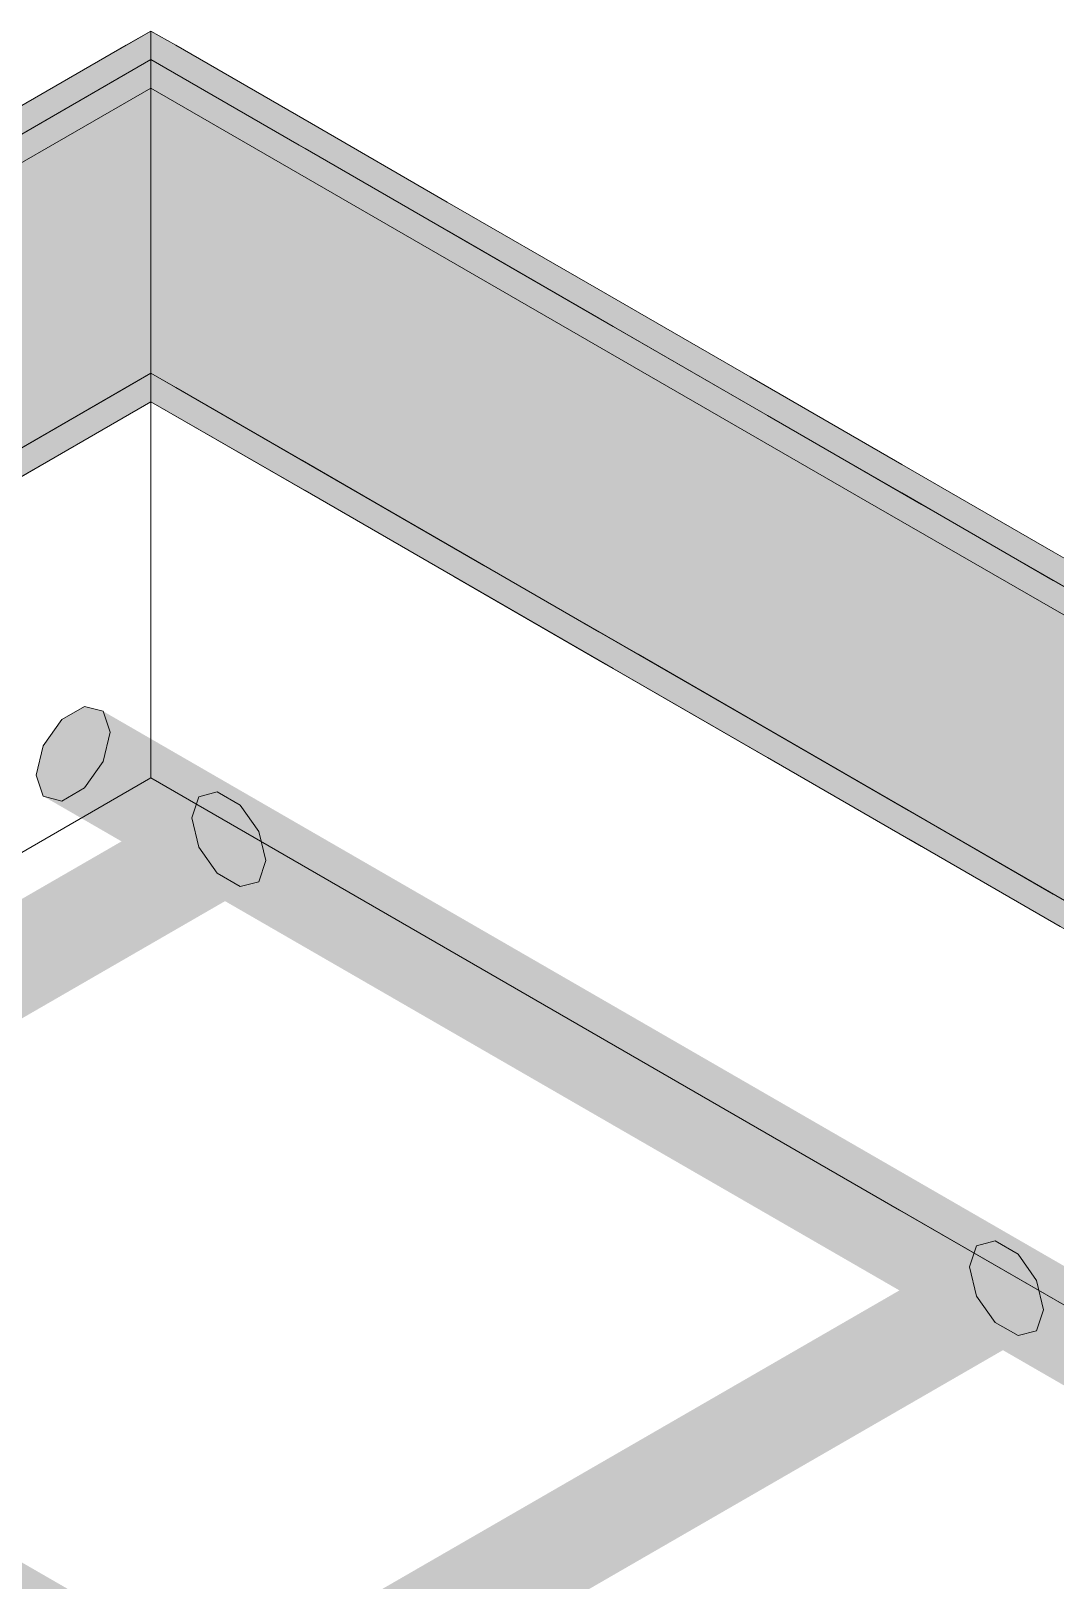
# Model space of a CAD drawing. Header units: metres. Extents: x 349021 to 349543, y 9281040 to 9281959.
# Drawn here: x 349207.2483 to 349207.4763, y 9281042.4219 to 9281042.7668 of the extents above; entities that cross this region are included whole.
import ezdxf

# ---------------------------------------------------------------- set-up
doc = ezdxf.new("R2010")
doc.units = ezdxf.units.M
doc.header["$LTSCALE"] = 0.25
doc.layers.add('ISO-3D', color=7, linetype='CONTINUOUS', lineweight=13)
doc.layers.add('ISO-3D-ARISTAS', color=250, linetype='CONTINUOUS', lineweight=13)

msp = doc.modelspace()

# ---------------------------------------------------------------- linework, layer by layer
at = {"layer": 'ISO-3D', "true_color": 0x22252b}
for points in [[(349207.275, 9281042.76047), (349207.24036, 9281042.74047), (349207.275, 9281042.76682), (349207.24036, 9281042.74682)], [(349207.275, 9281042.72555), (349207.24036, 9281042.70555), (349207.275, 9281042.76047), (349207.24036, 9281042.74047)], [(349207.275, 9281042.72237), (349207.24068, 9281042.70256), (349207.275, 9281042.76047), (349207.24068, 9281042.74066)], [(349207.275, 9281042.69062), (349207.24036, 9281042.67062), (349207.275, 9281042.72555), (349207.24036, 9281042.70555)], [(349207.275, 9281042.68427), (349207.24068, 9281042.66446), (349207.275, 9281042.72237), (349207.24068, 9281042.70256)], [(349207.275, 9281042.68427), (349207.24126, 9281042.6648), (349207.275, 9281042.69062), (349207.24126, 9281042.67115)]]:
    msp.add_solid(points, dxfattribs=at)
at = {"layer": 'ISO-3D', "true_color": 0x2b2e35}
for points in [[(349207.2805, 9281042.76365), (349207.275, 9281042.76047), (349207.275, 9281042.76682), (349207.2695, 9281042.76365)], [(349207.275, 9281042.76047), (349207.24475, 9281042.74301), (349207.2695, 9281042.76365), (349207.23925, 9281042.74619)], [(349207.31075, 9281042.74619), (349207.30525, 9281042.74301), (349207.2805, 9281042.76365), (349207.275, 9281042.76047)], [(349207.308, 9281042.74142), (349207.275, 9281042.72237), (349207.275, 9281042.76047), (349207.242, 9281042.74142)], [(349207.30525, 9281042.74301), (349207.275, 9281042.72555), (349207.275, 9281042.76047), (349207.24475, 9281042.74301)], [(349207.34099, 9281042.72872), (349207.33549, 9281042.72555), (349207.31075, 9281042.74619), (349207.30525, 9281042.74301)], [(349207.275, 9281042.72555), (349207.24475, 9281042.70809), (349207.24475, 9281042.74301), (349207.21451, 9281042.72555)], [(349207.33549, 9281042.72555), (349207.30525, 9281042.70809), (349207.30525, 9281042.74301), (349207.275, 9281042.72555)], [(349207.275, 9281042.72237), (349207.242, 9281042.70332), (349207.242, 9281042.74142), (349207.20901, 9281042.72237)], [(349207.34099, 9281042.72237), (349207.308, 9281042.70332), (349207.308, 9281042.74142), (349207.275, 9281042.72237)], [(349207.37473, 9281042.70925), (349207.36923, 9281042.70607), (349207.34099, 9281042.72872), (349207.33549, 9281042.72555)], [(349207.30525, 9281042.70809), (349207.275, 9281042.69062), (349207.275, 9281042.72555), (349207.24475, 9281042.70809)], [(349207.36923, 9281042.70607), (349207.33898, 9281042.68861), (349207.33549, 9281042.72555), (349207.30525, 9281042.70809)], [(349207.308, 9281042.70332), (349207.275, 9281042.68427), (349207.275, 9281042.72237), (349207.242, 9281042.70332)], [(349207.37473, 9281042.7029), (349207.34173, 9281042.68385), (349207.34099, 9281042.72237), (349207.308, 9281042.70332)], [(349207.275, 9281042.69062), (349207.24126, 9281042.67115), (349207.24475, 9281042.70809), (349207.21102, 9281042.68861)], [(349207.33898, 9281042.68861), (349207.30874, 9281042.67115), (349207.30525, 9281042.70809), (349207.275, 9281042.69062)], [(349207.40846, 9281042.68977), (349207.40296, 9281042.6866), (349207.37473, 9281042.70925), (349207.36923, 9281042.70607)], [(349207.40296, 9281042.6866), (349207.37272, 9281042.66913), (349207.36923, 9281042.70607), (349207.33898, 9281042.68861)], [(349207.275, 9281042.68427), (349207.24126, 9281042.6648), (349207.242, 9281042.70332), (349207.20827, 9281042.68385)], [(349207.34173, 9281042.68385), (349207.30874, 9281042.6648), (349207.308, 9281042.70332), (349207.275, 9281042.68427)], [(349207.40846, 9281042.68342), (349207.37547, 9281042.66437), (349207.37473, 9281042.7029), (349207.34173, 9281042.68385)], [(349207.2805, 9281042.68745), (349207.275, 9281042.68427), (349207.275, 9281042.69062), (349207.2695, 9281042.68745)], [(349207.275, 9281042.68427), (349207.24068, 9281042.66446), (349207.2695, 9281042.68745), (349207.23518, 9281042.66764)], [(349207.31482, 9281042.66764), (349207.30932, 9281042.66446), (349207.2805, 9281042.68745), (349207.275, 9281042.68427)], [(349207.37272, 9281042.66913), (349207.34247, 9281042.65167), (349207.33898, 9281042.68861), (349207.30874, 9281042.67115)], [(349207.4367, 9281042.66712), (349207.40645, 9281042.64966), (349207.40296, 9281042.6866), (349207.37272, 9281042.66913)], [(349207.4422, 9281042.67029), (349207.4367, 9281042.66712), (349207.40846, 9281042.68977), (349207.40296, 9281042.6866)], [(349207.37547, 9281042.66437), (349207.34247, 9281042.64532), (349207.34173, 9281042.68385), (349207.30874, 9281042.6648)], [(349207.4422, 9281042.66394), (349207.4092, 9281042.64489), (349207.40846, 9281042.68342), (349207.37547, 9281042.66437)], [(349207.47593, 9281042.65082), (349207.47044, 9281042.64764), (349207.4422, 9281042.67029), (349207.4367, 9281042.66712)], [(349207.34913, 9281042.64782), (349207.34364, 9281042.64465), (349207.31482, 9281042.66764), (349207.30932, 9281042.66446)], [(349207.40645, 9281042.64966), (349207.37621, 9281042.63219), (349207.37272, 9281042.66913), (349207.34247, 9281042.65167)], [(349207.47044, 9281042.64764), (349207.44019, 9281042.63018), (349207.4367, 9281042.66712), (349207.40645, 9281042.64966)], [(349207.4092, 9281042.64489), (349207.37621, 9281042.62584), (349207.37547, 9281042.66437), (349207.34247, 9281042.64532)], [(349207.47593, 9281042.64447), (349207.44294, 9281042.62542), (349207.4422, 9281042.66394), (349207.4092, 9281042.64489)], [(349207.44019, 9281042.63018), (349207.40994, 9281042.61272), (349207.40645, 9281042.64966), (349207.37621, 9281042.63219)], [(349207.50967, 9281042.63134), (349207.50417, 9281042.62816), (349207.47593, 9281042.65082), (349207.47044, 9281042.64764)], [(349207.38345, 9281042.62801), (349207.37795, 9281042.62484), (349207.34913, 9281042.64782), (349207.34364, 9281042.64465)], [(349207.50417, 9281042.62816), (349207.47393, 9281042.6107), (349207.47044, 9281042.64764), (349207.44019, 9281042.63018)], [(349207.44294, 9281042.62542), (349207.40994, 9281042.60637), (349207.4092, 9281042.64489), (349207.37621, 9281042.62584)], [(349207.50967, 9281042.62499), (349207.47667, 9281042.60594), (349207.47593, 9281042.64447), (349207.44294, 9281042.62542)], [(349207.41777, 9281042.6082), (349207.41227, 9281042.60502), (349207.38345, 9281042.62801), (349207.37795, 9281042.62484)], [(349207.47393, 9281042.6107), (349207.44368, 9281042.59324), (349207.44019, 9281042.63018), (349207.40994, 9281042.61272)], [(349207.53791, 9281042.60869), (349207.50766, 9281042.59122), (349207.50417, 9281042.62816), (349207.47393, 9281042.6107)], [(349207.47667, 9281042.60594), (349207.44368, 9281042.58689), (349207.44294, 9281042.62542), (349207.40994, 9281042.60637)], [(349207.50766, 9281042.59122), (349207.47742, 9281042.57376), (349207.47393, 9281042.6107), (349207.44368, 9281042.59324)], [(349207.45209, 9281042.58838), (349207.44659, 9281042.58521), (349207.41777, 9281042.6082), (349207.41227, 9281042.60502)], [(349207.51041, 9281042.58646), (349207.47742, 9281042.56741), (349207.47667, 9281042.60594), (349207.44368, 9281042.58689)], [(349207.4864, 9281042.56857), (349207.48091, 9281042.5654), (349207.45209, 9281042.58838), (349207.44659, 9281042.58521)]]:
    msp.add_solid(points, dxfattribs=at)
at = {"layer": 'ISO-3D', "true_color": 0x262a30}
for points in [[(349207.2805, 9281042.7573), (349207.275, 9281042.76047), (349207.2805, 9281042.76365), (349207.275, 9281042.76682)], [(349207.31075, 9281042.73984), (349207.2805, 9281042.7573), (349207.31075, 9281042.74619), (349207.2805, 9281042.76365)], [(349207.2805, 9281042.72237), (349207.275, 9281042.72555), (349207.2805, 9281042.7573), (349207.275, 9281042.76047)], [(349207.30932, 9281042.70256), (349207.275, 9281042.72237), (349207.30932, 9281042.74066), (349207.275, 9281042.76047)], [(349207.31075, 9281042.70491), (349207.2805, 9281042.72237), (349207.31075, 9281042.73984), (349207.2805, 9281042.7573)], [(349207.34099, 9281042.72237), (349207.31075, 9281042.73984), (349207.34099, 9281042.72872), (349207.31075, 9281042.74619)], [(349207.34364, 9281042.68275), (349207.30932, 9281042.70256), (349207.34364, 9281042.72085), (349207.30932, 9281042.74066)], [(349207.34099, 9281042.68745), (349207.31075, 9281042.70491), (349207.34099, 9281042.72237), (349207.31075, 9281042.73984)], [(349207.37473, 9281042.7029), (349207.34099, 9281042.72237), (349207.37473, 9281042.70925), (349207.34099, 9281042.72872)], [(349207.2805, 9281042.68745), (349207.275, 9281042.69062), (349207.2805, 9281042.72237), (349207.275, 9281042.72555)], [(349207.30932, 9281042.66446), (349207.275, 9281042.68427), (349207.30932, 9281042.70256), (349207.275, 9281042.72237)], [(349207.31075, 9281042.66999), (349207.2805, 9281042.68745), (349207.31075, 9281042.70491), (349207.2805, 9281042.72237)], [(349207.37473, 9281042.66797), (349207.34099, 9281042.68745), (349207.37473, 9281042.7029), (349207.34099, 9281042.72237)], [(349207.37795, 9281042.66294), (349207.34364, 9281042.68275), (349207.37795, 9281042.70104), (349207.34364, 9281042.72085)], [(349207.40846, 9281042.68342), (349207.37473, 9281042.7029), (349207.40846, 9281042.68977), (349207.37473, 9281042.70925)], [(349207.34099, 9281042.65252), (349207.31075, 9281042.66999), (349207.34099, 9281042.68745), (349207.31075, 9281042.70491)], [(349207.34364, 9281042.64465), (349207.30932, 9281042.66446), (349207.34364, 9281042.68275), (349207.30932, 9281042.70256)], [(349207.40846, 9281042.6485), (349207.37473, 9281042.66797), (349207.40846, 9281042.68342), (349207.37473, 9281042.7029)], [(349207.41227, 9281042.64312), (349207.37795, 9281042.66294), (349207.41227, 9281042.68122), (349207.37795, 9281042.70104)], [(349207.30874, 9281042.6648), (349207.275, 9281042.68427), (349207.30874, 9281042.67115), (349207.275, 9281042.69062)], [(349207.37473, 9281042.63305), (349207.34099, 9281042.65252), (349207.37473, 9281042.66797), (349207.34099, 9281042.68745)], [(349207.4422, 9281042.66394), (349207.40846, 9281042.68342), (349207.4422, 9281042.67029), (349207.40846, 9281042.68977)], [(349207.4422, 9281042.62902), (349207.40846, 9281042.6485), (349207.4422, 9281042.66394), (349207.40846, 9281042.68342)], [(349207.37795, 9281042.62484), (349207.34364, 9281042.64465), (349207.37795, 9281042.66294), (349207.34364, 9281042.68275)], [(349207.44659, 9281042.62331), (349207.41227, 9281042.64312), (349207.44659, 9281042.66141), (349207.41227, 9281042.68122)], [(349207.34247, 9281042.64532), (349207.30874, 9281042.6648), (349207.34247, 9281042.65167), (349207.30874, 9281042.67115)], [(349207.47593, 9281042.64447), (349207.4422, 9281042.66394), (349207.47593, 9281042.65082), (349207.4422, 9281042.67029)], [(349207.40846, 9281042.61357), (349207.37473, 9281042.63305), (349207.40846, 9281042.6485), (349207.37473, 9281042.66797)], [(349207.41227, 9281042.60502), (349207.37795, 9281042.62484), (349207.41227, 9281042.64312), (349207.37795, 9281042.66294)], [(349207.47593, 9281042.60954), (349207.4422, 9281042.62902), (349207.47593, 9281042.64447), (349207.4422, 9281042.66394)], [(349207.48091, 9281042.6035), (349207.44659, 9281042.62331), (349207.48091, 9281042.6416), (349207.44659, 9281042.66141)], [(349207.37621, 9281042.62584), (349207.34247, 9281042.64532), (349207.37621, 9281042.63219), (349207.34247, 9281042.65167)], [(349207.50967, 9281042.62499), (349207.47593, 9281042.64447), (349207.50967, 9281042.63134), (349207.47593, 9281042.65082)], [(349207.4422, 9281042.59409), (349207.40846, 9281042.61357), (349207.4422, 9281042.62902), (349207.40846, 9281042.6485)], [(349207.44659, 9281042.58521), (349207.41227, 9281042.60502), (349207.44659, 9281042.62331), (349207.41227, 9281042.64312)], [(349207.50967, 9281042.59006), (349207.47593, 9281042.60954), (349207.50967, 9281042.62499), (349207.47593, 9281042.64447)], [(349207.40994, 9281042.60637), (349207.37621, 9281042.62584), (349207.40994, 9281042.61272), (349207.37621, 9281042.63219)], [(349207.47593, 9281042.57462), (349207.4422, 9281042.59409), (349207.47593, 9281042.60954), (349207.4422, 9281042.62902)], [(349207.48091, 9281042.5654), (349207.44659, 9281042.58521), (349207.48091, 9281042.6035), (349207.44659, 9281042.62331)], [(349207.44368, 9281042.58689), (349207.40994, 9281042.60637), (349207.44368, 9281042.59324), (349207.40994, 9281042.61272)], [(349207.50967, 9281042.55514), (349207.47593, 9281042.57462), (349207.50967, 9281042.59006), (349207.47593, 9281042.60954)], [(349207.47742, 9281042.56741), (349207.44368, 9281042.58689), (349207.47742, 9281042.57376), (349207.44368, 9281042.59324)]]:
    msp.add_solid(points, dxfattribs=at)
at = {"layer": 'ISO-3D', "true_color": 0x643f2a}
for points in [[(349207.25768, 9281042.60587), (349207.26023, 9281042.61641), (349207.25513, 9281042.61346)], [(349207.25768, 9281042.60587), (349207.26435, 9281042.61533), (349207.26023, 9281042.61641)], [(349207.25768, 9281042.60587), (349207.26593, 9281042.61064), (349207.26435, 9281042.61533)], [(349207.25768, 9281042.60587), (349207.25513, 9281042.61346), (349207.25101, 9281042.60762)], [(349207.25768, 9281042.60587), (349207.26435, 9281042.60413), (349207.26593, 9281042.61064)], [(349207.25768, 9281042.60587), (349207.25101, 9281042.60762), (349207.24943, 9281042.60111)], [(349207.25768, 9281042.60587), (349207.24943, 9281042.60111), (349207.25101, 9281042.59642)], [(349207.25768, 9281042.60587), (349207.25101, 9281042.59642), (349207.25513, 9281042.59534)], [(349207.25768, 9281042.60587), (349207.25513, 9281042.59534), (349207.26023, 9281042.59829)], [(349207.25768, 9281042.60587), (349207.26023, 9281042.59829), (349207.26435, 9281042.60413)]]:
    msp.add_solid(points, dxfattribs=at)
at = {"layer": 'ISO-3D', "true_color": 0x7c4f34}
for points in [[(349207.34283, 9281042.56871), (349207.33774, 9281042.56577), (349207.26023, 9281042.61641), (349207.25513, 9281042.61346)], [(349207.28977, 9281042.59736), (349207.29487, 9281042.59441), (349207.20717, 9281042.54966), (349207.21226, 9281042.54672)], [(349207.33774, 9281042.54765), (349207.34283, 9281042.5506), (349207.25513, 9281042.59534), (349207.26023, 9281042.59829)], [(349207.29487, 9281042.57629), (349207.28977, 9281042.57924), (349207.21226, 9281042.5286), (349207.20717, 9281042.53155)], [(349207.42544, 9281042.52102), (349207.42034, 9281042.51808), (349207.34283, 9281042.56871), (349207.33774, 9281042.56577)], [(349207.42034, 9281042.49996), (349207.42544, 9281042.5029), (349207.33774, 9281042.54765), (349207.34283, 9281042.5506)], [(349207.50805, 9281042.47333), (349207.50295, 9281042.47039), (349207.42544, 9281042.52102), (349207.42034, 9281042.51808)], [(349207.50295, 9281042.45227), (349207.50805, 9281042.45521), (349207.42034, 9281042.49996), (349207.42544, 9281042.5029)], [(349207.46298, 9281042.49736), (349207.46807, 9281042.49441), (349207.38037, 9281042.44966), (349207.38547, 9281042.44672)], [(349207.46807, 9281042.47629), (349207.46298, 9281042.47924), (349207.38547, 9281042.4286), (349207.38037, 9281042.43155)], [(349207.25223, 9281042.42102), (349207.24714, 9281042.41808), (349207.16963, 9281042.46871), (349207.16453, 9281042.46577)], [(349207.24714, 9281042.39996), (349207.25223, 9281042.4029), (349207.16453, 9281042.44765), (349207.16963, 9281042.4506)], [(349207.38037, 9281042.44966), (349207.38547, 9281042.44672), (349207.29777, 9281042.40197), (349207.30286, 9281042.39903)], [(349207.38547, 9281042.4286), (349207.38037, 9281042.43155), (349207.30286, 9281042.38091), (349207.29777, 9281042.38385)]]:
    msp.add_solid(points, dxfattribs=at)
at = {"layer": 'ISO-3D', "true_color": 0x603d28}
for points in [[(349207.34696, 9281042.56763), (349207.34283, 9281042.56871), (349207.26435, 9281042.61533), (349207.26023, 9281042.61641)], [(349207.34853, 9281042.56295), (349207.34696, 9281042.56763), (349207.26593, 9281042.61064), (349207.26435, 9281042.61533)], [(349207.33204, 9281042.55342), (349207.33361, 9281042.54873), (349207.24943, 9281042.60111), (349207.25101, 9281042.59642)], [(349207.33361, 9281042.54873), (349207.33774, 9281042.54765), (349207.25101, 9281042.59642), (349207.25513, 9281042.59534)], [(349207.42956, 9281042.51994), (349207.42544, 9281042.52102), (349207.34696, 9281042.56763), (349207.34283, 9281042.56871)], [(349207.43114, 9281042.51525), (349207.42956, 9281042.51994), (349207.34853, 9281042.56295), (349207.34696, 9281042.56763)], [(349207.41464, 9281042.50573), (349207.41622, 9281042.50104), (349207.33204, 9281042.55342), (349207.33361, 9281042.54873)], [(349207.41622, 9281042.50104), (349207.42034, 9281042.49996), (349207.33361, 9281042.54873), (349207.33774, 9281042.54765)], [(349207.51217, 9281042.47225), (349207.50805, 9281042.47333), (349207.42956, 9281042.51994), (349207.42544, 9281042.52102)], [(349207.51374, 9281042.46756), (349207.51217, 9281042.47225), (349207.43114, 9281042.51525), (349207.42956, 9281042.51994)], [(349207.49725, 9281042.45804), (349207.49882, 9281042.45335), (349207.41464, 9281042.50573), (349207.41622, 9281042.50104)], [(349207.49882, 9281042.45335), (349207.50295, 9281042.45227), (349207.41622, 9281042.50104), (349207.42034, 9281042.49996)], [(349207.25636, 9281042.41994), (349207.25223, 9281042.42102), (349207.17375, 9281042.46763), (349207.16963, 9281042.46871)], [(349207.25793, 9281042.41525), (349207.25636, 9281042.41994), (349207.17533, 9281042.46295), (349207.17375, 9281042.46763)]]:
    msp.add_solid(points, dxfattribs=at)
at = {"layer": 'ISO-3D', "true_color": 0x865538}
for points in [[(349207.33774, 9281042.56577), (349207.33361, 9281042.55993), (349207.25513, 9281042.61346), (349207.25101, 9281042.60762)], [(349207.34283, 9281042.5506), (349207.34696, 9281042.55644), (349207.26023, 9281042.59829), (349207.26435, 9281042.60413)], [(349207.42034, 9281042.51808), (349207.41622, 9281042.51224), (349207.33774, 9281042.56577), (349207.33361, 9281042.55993)], [(349207.42544, 9281042.5029), (349207.42956, 9281042.50874), (349207.34283, 9281042.5506), (349207.34696, 9281042.55644)], [(349207.50295, 9281042.47039), (349207.49882, 9281042.46454), (349207.42034, 9281042.51808), (349207.41622, 9281042.51224)], [(349207.50805, 9281042.45521), (349207.51217, 9281042.46105), (349207.42544, 9281042.5029), (349207.42956, 9281042.50874)], [(349207.25223, 9281042.4029), (349207.25636, 9281042.40874), (349207.16963, 9281042.4506), (349207.17375, 9281042.45644)]]:
    msp.add_solid(points, dxfattribs=at)
at = {"layer": 'ISO-3D', "true_color": 0x7b4f34}
for points in [[(349207.34696, 9281042.55644), (349207.34853, 9281042.56295), (349207.26435, 9281042.60413), (349207.26593, 9281042.61064)], [(349207.33361, 9281042.55993), (349207.33204, 9281042.55342), (349207.25101, 9281042.60762), (349207.24943, 9281042.60111)], [(349207.42956, 9281042.50874), (349207.43114, 9281042.51525), (349207.34696, 9281042.55644), (349207.34853, 9281042.56295)], [(349207.41622, 9281042.51224), (349207.41464, 9281042.50573), (349207.33361, 9281042.55993), (349207.33204, 9281042.55342)], [(349207.51217, 9281042.46105), (349207.51374, 9281042.46756), (349207.42956, 9281042.50874), (349207.43114, 9281042.51525)], [(349207.49882, 9281042.46454), (349207.49725, 9281042.45804), (349207.41622, 9281042.51224), (349207.41464, 9281042.50573)], [(349207.25636, 9281042.40874), (349207.25793, 9281042.41525), (349207.17375, 9281042.45644), (349207.17533, 9281042.46295)]]:
    msp.add_solid(points, dxfattribs=at)
at = {"layer": 'ISO-3D', "true_color": 0x67422b}
for points in [[(349207.28565, 9281042.59628), (349207.28977, 9281042.59736), (349207.20304, 9281042.54858), (349207.20717, 9281042.54966)], [(349207.29899, 9281042.57737), (349207.29487, 9281042.57629), (349207.21639, 9281042.52968), (349207.21226, 9281042.5286)], [(349207.45885, 9281042.49628), (349207.46298, 9281042.49736), (349207.37625, 9281042.44858), (349207.38037, 9281042.44966)], [(349207.4722, 9281042.47737), (349207.46807, 9281042.47629), (349207.38959, 9281042.42968), (349207.38547, 9281042.4286)], [(349207.37625, 9281042.44858), (349207.38037, 9281042.44966), (349207.29364, 9281042.40089), (349207.29777, 9281042.40197)], [(349207.38959, 9281042.42968), (349207.38547, 9281042.4286), (349207.30699, 9281042.38199), (349207.30286, 9281042.38091)]]:
    msp.add_solid(points, dxfattribs=at)
at = {"layer": 'ISO-3D', "true_color": 0x6f472f}
for points in [[(349207.29232, 9281042.58682), (349207.28565, 9281042.59628), (349207.28977, 9281042.59736)], [(349207.29232, 9281042.58682), (349207.28977, 9281042.59736), (349207.29487, 9281042.59441)], [(349207.29232, 9281042.58682), (349207.28407, 9281042.59159), (349207.28565, 9281042.59628)], [(349207.29232, 9281042.58682), (349207.29487, 9281042.59441), (349207.29899, 9281042.58857)], [(349207.29232, 9281042.58682), (349207.28565, 9281042.58508), (349207.28407, 9281042.59159)], [(349207.29232, 9281042.58682), (349207.28977, 9281042.57924), (349207.28565, 9281042.58508)], [(349207.29232, 9281042.58682), (349207.29487, 9281042.57629), (349207.28977, 9281042.57924)], [(349207.29232, 9281042.58682), (349207.29899, 9281042.58857), (349207.30057, 9281042.58206)], [(349207.29232, 9281042.58682), (349207.29899, 9281042.57737), (349207.29487, 9281042.57629)], [(349207.29232, 9281042.58682), (349207.30057, 9281042.58206), (349207.29899, 9281042.57737)], [(349207.46553, 9281042.48682), (349207.45885, 9281042.49628), (349207.46298, 9281042.49736)], [(349207.46553, 9281042.48682), (349207.46298, 9281042.49736), (349207.46807, 9281042.49441)], [(349207.46553, 9281042.48682), (349207.45728, 9281042.49159), (349207.45885, 9281042.49628)], [(349207.46553, 9281042.48682), (349207.46807, 9281042.49441), (349207.4722, 9281042.48857)], [(349207.46553, 9281042.48682), (349207.45885, 9281042.48508), (349207.45728, 9281042.49159)], [(349207.46553, 9281042.48682), (349207.46298, 9281042.47924), (349207.45885, 9281042.48508)], [(349207.46553, 9281042.48682), (349207.46807, 9281042.47629), (349207.46298, 9281042.47924)], [(349207.46553, 9281042.48682), (349207.4722, 9281042.48857), (349207.47377, 9281042.48206)], [(349207.46553, 9281042.48682), (349207.4722, 9281042.47737), (349207.46807, 9281042.47629)], [(349207.46553, 9281042.48682), (349207.47377, 9281042.48206), (349207.4722, 9281042.47737)]]:
    msp.add_solid(points, dxfattribs=at)
at = {"layer": 'ISO-3D', "true_color": 0x553624}
for points in [[(349207.28407, 9281042.59159), (349207.28565, 9281042.59628), (349207.20147, 9281042.5439), (349207.20304, 9281042.54858)], [(349207.30057, 9281042.58206), (349207.29899, 9281042.57737), (349207.21796, 9281042.53437), (349207.21639, 9281042.52968)], [(349207.45728, 9281042.49159), (349207.45885, 9281042.49628), (349207.37467, 9281042.4439), (349207.37625, 9281042.44858)], [(349207.47377, 9281042.48206), (349207.4722, 9281042.47737), (349207.39117, 9281042.43437), (349207.38959, 9281042.42968)], [(349207.37467, 9281042.4439), (349207.37625, 9281042.44858), (349207.29207, 9281042.3962), (349207.29364, 9281042.40089)], [(349207.39117, 9281042.43437), (349207.38959, 9281042.42968), (349207.30856, 9281042.38668), (349207.30699, 9281042.38199)]]:
    msp.add_solid(points, dxfattribs=at)
at = {"layer": 'ISO-3D', "true_color": 0x7f5135}
for points in [[(349207.29487, 9281042.59441), (349207.29899, 9281042.58857), (349207.21226, 9281042.54672), (349207.21639, 9281042.54088)], [(349207.28977, 9281042.57924), (349207.28565, 9281042.58508), (349207.20717, 9281042.53155), (349207.20304, 9281042.53739)], [(349207.46807, 9281042.49441), (349207.4722, 9281042.48857), (349207.38547, 9281042.44672), (349207.38959, 9281042.44088)], [(349207.46298, 9281042.47924), (349207.45885, 9281042.48508), (349207.38037, 9281042.43155), (349207.37625, 9281042.43739)], [(349207.38547, 9281042.44672), (349207.38959, 9281042.44088), (349207.30286, 9281042.39903), (349207.30699, 9281042.39319)], [(349207.38037, 9281042.43155), (349207.37625, 9281042.43739), (349207.29777, 9281042.38385), (349207.29364, 9281042.38969)]]:
    msp.add_solid(points, dxfattribs=at)
at = {"layer": 'ISO-3D', "true_color": 0x70472f}
for points in [[(349207.28565, 9281042.58508), (349207.28407, 9281042.59159), (349207.20304, 9281042.53739), (349207.20147, 9281042.5439)], [(349207.29899, 9281042.58857), (349207.30057, 9281042.58206), (349207.21639, 9281042.54088), (349207.21796, 9281042.53437)], [(349207.45885, 9281042.48508), (349207.45728, 9281042.49159), (349207.37625, 9281042.43739), (349207.37467, 9281042.4439)], [(349207.4722, 9281042.48857), (349207.47377, 9281042.48206), (349207.38959, 9281042.44088), (349207.39117, 9281042.43437)], [(349207.37625, 9281042.43739), (349207.37467, 9281042.4439), (349207.29364, 9281042.38969), (349207.29207, 9281042.3962)], [(349207.38959, 9281042.44088), (349207.39117, 9281042.43437), (349207.30699, 9281042.39319), (349207.30856, 9281042.38668)]]:
    msp.add_solid(points, dxfattribs=at)
at = {"layer": 'ISO-3D-ARISTAS', "color": 250}
for p, q in [((349207.24036, 9281042.74682), (349207.275, 9281042.76682)), ((349207.2695, 9281042.76365), (349207.275, 9281042.76682)), ((349207.275, 9281042.76047), (349207.275, 9281042.76682)), ((349207.275, 9281042.76682), (349207.2805, 9281042.76365)), ((349207.275, 9281042.76682), (349207.2805, 9281042.76365)), ((349207.275, 9281042.76682), (349207.275, 9281042.76047)), ((349207.23925, 9281042.74619), (349207.2695, 9281042.76365)), ((349207.2805, 9281042.76365), (349207.31075, 9281042.74619)), ((349207.2805, 9281042.76365), (349207.31075, 9281042.74619)), ((349207.24068, 9281042.74066), (349207.275, 9281042.76047)), ((349207.242, 9281042.74142), (349207.275, 9281042.76047)), ((349207.275, 9281042.72555), (349207.275, 9281042.76047)), ((349207.275, 9281042.76047), (349207.275, 9281042.72555)), ((349207.275, 9281042.76047), (349207.275, 9281042.72237)), ((349207.275, 9281042.72237), (349207.275, 9281042.76047)), ((349207.275, 9281042.76047), (349207.30932, 9281042.74066)), ((349207.275, 9281042.76047), (349207.308, 9281042.74142)), ((349207.10831, 9281042.65789), (349207.275, 9281042.75412)), ((349207.12672, 9281042.66852), (349207.275, 9281042.75412)), ((349207.275, 9281042.70047), (349207.275, 9281042.75412)), ((349207.275, 9281042.75412), (349207.43405, 9281042.6623)), ((349207.275, 9281042.75412), (349207.275, 9281042.70047)), ((349207.275, 9281042.75412), (349207.43405, 9281042.6623)), ((349207.31075, 9281042.74619), (349207.34099, 9281042.72872)), ((349207.31075, 9281042.74619), (349207.34099, 9281042.72872)), ((349207.308, 9281042.74142), (349207.34099, 9281042.72237)), ((349207.30932, 9281042.74066), (349207.34364, 9281042.72085)), ((349207.34099, 9281042.72872), (349207.37473, 9281042.70925)), ((349207.34099, 9281042.72872), (349207.37473, 9281042.70925)), ((349207.275, 9281042.69062), (349207.275, 9281042.72555)), ((349207.275, 9281042.72555), (349207.275, 9281042.69062)), ((349207.275, 9281042.72237), (349207.275, 9281042.68427)), ((349207.275, 9281042.68427), (349207.275, 9281042.72237)), ((349207.34099, 9281042.72237), (349207.37473, 9281042.7029)), ((349207.34364, 9281042.72085), (349207.37795, 9281042.70104)), ((349207.37473, 9281042.70925), (349207.40846, 9281042.68977)), ((349207.37473, 9281042.70925), (349207.40846, 9281042.68977)), ((349207.275, 9281042.60047), (349207.275, 9281042.70047)), ((349207.275, 9281042.70047), (349207.275, 9281042.60047)), ((349207.37473, 9281042.7029), (349207.40846, 9281042.68342)), ((349207.37795, 9281042.70104), (349207.41227, 9281042.68122)), ((349207.275, 9281042.69062), (349207.24036, 9281042.67062)), ((349207.275, 9281042.69062), (349207.24126, 9281042.67115)), ((349207.24126, 9281042.67115), (349207.275, 9281042.69062)), ((349207.2695, 9281042.68745), (349207.275, 9281042.69062)), ((349207.275, 9281042.69062), (349207.2805, 9281042.68745)), ((349207.2805, 9281042.68745), (349207.275, 9281042.69062)), ((349207.30874, 9281042.67115), (349207.275, 9281042.69062)), ((349207.275, 9281042.69062), (349207.275, 9281042.68427)), ((349207.275, 9281042.68427), (349207.275, 9281042.69062)), ((349207.275, 9281042.69062), (349207.30874, 9281042.67115)), ((349207.23518, 9281042.66764), (349207.2695, 9281042.68745)), ((349207.2805, 9281042.68745), (349207.31482, 9281042.66764)), ((349207.31075, 9281042.66999), (349207.2805, 9281042.68745)), ((349207.40846, 9281042.68977), (349207.4422, 9281042.67029)), ((349207.40846, 9281042.68977), (349207.4422, 9281042.67029)), ((349207.275, 9281042.68427), (349207.24068, 9281042.66446)), ((349207.275, 9281042.68427), (349207.24068, 9281042.66446)), ((349207.275, 9281042.68427), (349207.24126, 9281042.6648)), ((349207.275, 9281042.68427), (349207.24126, 9281042.6648)), ((349207.30932, 9281042.66446), (349207.275, 9281042.68427)), ((349207.30932, 9281042.66446), (349207.275, 9281042.68427)), ((349207.30874, 9281042.6648), (349207.275, 9281042.68427)), ((349207.30874, 9281042.6648), (349207.275, 9281042.68427)), ((349207.40846, 9281042.68342), (349207.4422, 9281042.66394)), ((349207.41227, 9281042.68122), (349207.44659, 9281042.66141)), ((349207.34247, 9281042.65167), (349207.30874, 9281042.67115)), ((349207.30874, 9281042.67115), (349207.34247, 9281042.65167)), ((349207.34099, 9281042.65252), (349207.31075, 9281042.66999)), ((349207.4422, 9281042.67029), (349207.47593, 9281042.65082)), ((349207.4422, 9281042.67029), (349207.47593, 9281042.65082)), ((349207.31482, 9281042.66764), (349207.34913, 9281042.64782)), ((349207.34247, 9281042.64532), (349207.30874, 9281042.6648)), ((349207.34247, 9281042.64532), (349207.30874, 9281042.6648)), ((349207.34364, 9281042.64465), (349207.30932, 9281042.66446)), ((349207.34364, 9281042.64465), (349207.30932, 9281042.66446)), ((349207.4422, 9281042.66394), (349207.47593, 9281042.64447)), ((349207.43405, 9281042.6623), (349207.52065, 9281042.6123)), ((349207.43405, 9281042.6623), (349207.52065, 9281042.6123)), ((349207.44659, 9281042.66141), (349207.48091, 9281042.6416)), ((349207.37473, 9281042.63305), (349207.34099, 9281042.65252)), ((349207.37621, 9281042.63219), (349207.34247, 9281042.65167)), ((349207.34247, 9281042.65167), (349207.37621, 9281042.63219)), ((349207.47593, 9281042.65082), (349207.50967, 9281042.63134)), ((349207.47593, 9281042.65082), (349207.50967, 9281042.63134)), ((349207.37621, 9281042.62584), (349207.34247, 9281042.64532)), ((349207.37621, 9281042.62584), (349207.34247, 9281042.64532)), ((349207.34913, 9281042.64782), (349207.38345, 9281042.62801)), ((349207.37795, 9281042.62484), (349207.34364, 9281042.64465)), ((349207.37795, 9281042.62484), (349207.34364, 9281042.64465)), ((349207.47593, 9281042.64447), (349207.50967, 9281042.62499)), ((349207.40846, 9281042.61357), (349207.37473, 9281042.63305)), ((349207.40994, 9281042.61272), (349207.37621, 9281042.63219)), ((349207.37621, 9281042.63219), (349207.40994, 9281042.61272)), ((349207.38345, 9281042.62801), (349207.41777, 9281042.6082)), ((349207.40994, 9281042.60637), (349207.37621, 9281042.62584)), ((349207.40994, 9281042.60637), (349207.37621, 9281042.62584)), ((349207.41227, 9281042.60502), (349207.37795, 9281042.62484)), ((349207.41227, 9281042.60502), (349207.37795, 9281042.62484)), ((349207.26023, 9281042.61641), (349207.25513, 9281042.61346)), ((349207.25513, 9281042.61346), (349207.26023, 9281042.61641)), ((349207.26435, 9281042.61533), (349207.26023, 9281042.61641)), ((349207.26023, 9281042.61641), (349207.26435, 9281042.61533)), ((349207.26593, 9281042.61064), (349207.26435, 9281042.61533)), ((349207.26435, 9281042.61533), (349207.26593, 9281042.61064)), ((349207.25513, 9281042.61346), (349207.25101, 9281042.60762)), ((349207.25101, 9281042.60762), (349207.25513, 9281042.61346)), ((349207.26435, 9281042.60413), (349207.26593, 9281042.61064)), ((349207.26593, 9281042.61064), (349207.26435, 9281042.60413)), ((349207.4422, 9281042.59409), (349207.40846, 9281042.61357)), ((349207.44368, 9281042.59324), (349207.40994, 9281042.61272)), ((349207.40994, 9281042.61272), (349207.44368, 9281042.59324)), ((349207.25101, 9281042.60762), (349207.24943, 9281042.60111)), ((349207.24943, 9281042.60111), (349207.25101, 9281042.60762)), ((349207.41777, 9281042.6082), (349207.45209, 9281042.58838)), ((349207.26023, 9281042.59829), (349207.26435, 9281042.60413)), ((349207.26435, 9281042.60413), (349207.26023, 9281042.59829)), ((349207.44368, 9281042.58689), (349207.40994, 9281042.60637)), ((349207.44368, 9281042.58689), (349207.40994, 9281042.60637)), ((349207.44659, 9281042.58521), (349207.41227, 9281042.60502)), ((349207.44659, 9281042.58521), (349207.41227, 9281042.60502)), ((349207.275, 9281042.60047), (349207.10831, 9281042.50424)), ((349207.10831, 9281042.50424), (349207.275, 9281042.60047)), ((349207.24943, 9281042.60111), (349207.25101, 9281042.59642)), ((349207.25101, 9281042.59642), (349207.24943, 9281042.60111)), ((349207.43405, 9281042.50865), (349207.275, 9281042.60047)), ((349207.275, 9281042.60047), (349207.44169, 9281042.50424)), ((349207.25513, 9281042.59534), (349207.26023, 9281042.59829)), ((349207.26023, 9281042.59829), (349207.25513, 9281042.59534)), ((349207.28565, 9281042.59628), (349207.28977, 9281042.59736)), ((349207.28565, 9281042.59628), (349207.28977, 9281042.59736)), ((349207.28977, 9281042.59736), (349207.29487, 9281042.59441)), ((349207.28977, 9281042.59736), (349207.29487, 9281042.59441)), ((349207.25101, 9281042.59642), (349207.25513, 9281042.59534)), ((349207.25513, 9281042.59534), (349207.25101, 9281042.59642)), ((349207.28407, 9281042.59159), (349207.28565, 9281042.59628)), ((349207.28407, 9281042.59159), (349207.28565, 9281042.59628)), ((349207.29487, 9281042.59441), (349207.29899, 9281042.58857)), ((349207.29487, 9281042.59441), (349207.29899, 9281042.58857)), ((349207.47593, 9281042.57462), (349207.4422, 9281042.59409)), ((349207.28565, 9281042.58508), (349207.28407, 9281042.59159)), ((349207.28565, 9281042.58508), (349207.28407, 9281042.59159)), ((349207.47742, 9281042.57376), (349207.44368, 9281042.59324)), ((349207.44368, 9281042.59324), (349207.47742, 9281042.57376)), ((349207.29899, 9281042.58857), (349207.30057, 9281042.58206)), ((349207.29899, 9281042.58857), (349207.30057, 9281042.58206)), ((349207.47742, 9281042.56741), (349207.44368, 9281042.58689)), ((349207.47742, 9281042.56741), (349207.44368, 9281042.58689)), ((349207.45209, 9281042.58838), (349207.4864, 9281042.56857)), ((349207.28977, 9281042.57924), (349207.28565, 9281042.58508)), ((349207.28977, 9281042.57924), (349207.28565, 9281042.58508)), ((349207.48091, 9281042.5654), (349207.44659, 9281042.58521)), ((349207.48091, 9281042.5654), (349207.44659, 9281042.58521)), ((349207.30057, 9281042.58206), (349207.29899, 9281042.57737)), ((349207.30057, 9281042.58206), (349207.29899, 9281042.57737)), ((349207.29487, 9281042.57629), (349207.28977, 9281042.57924)), ((349207.29487, 9281042.57629), (349207.28977, 9281042.57924)), ((349207.29899, 9281042.57737), (349207.29487, 9281042.57629)), ((349207.29899, 9281042.57737), (349207.29487, 9281042.57629)), ((349207.50967, 9281042.55514), (349207.47593, 9281042.57462)), ((349207.52065, 9281042.45865), (349207.43405, 9281042.50865)), ((349207.44169, 9281042.50424), (349207.60837, 9281042.408)), ((349207.45885, 9281042.49628), (349207.46298, 9281042.49736)), ((349207.45885, 9281042.49628), (349207.46298, 9281042.49736)), ((349207.46298, 9281042.49736), (349207.46807, 9281042.49441)), ((349207.46298, 9281042.49736), (349207.46807, 9281042.49441)), ((349207.45728, 9281042.49159), (349207.45885, 9281042.49628)), ((349207.45728, 9281042.49159), (349207.45885, 9281042.49628)), ((349207.46807, 9281042.49441), (349207.4722, 9281042.48857)), ((349207.46807, 9281042.49441), (349207.4722, 9281042.48857)), ((349207.45885, 9281042.48508), (349207.45728, 9281042.49159)), ((349207.45885, 9281042.48508), (349207.45728, 9281042.49159)), ((349207.4722, 9281042.48857), (349207.47377, 9281042.48206)), ((349207.4722, 9281042.48857), (349207.47377, 9281042.48206)), ((349207.46298, 9281042.47924), (349207.45885, 9281042.48508)), ((349207.46298, 9281042.47924), (349207.45885, 9281042.48508)), ((349207.47377, 9281042.48206), (349207.4722, 9281042.47737)), ((349207.47377, 9281042.48206), (349207.4722, 9281042.47737)), ((349207.46807, 9281042.47629), (349207.46298, 9281042.47924)), ((349207.46807, 9281042.47629), (349207.46298, 9281042.47924)), ((349207.4722, 9281042.47737), (349207.46807, 9281042.47629)), ((349207.4722, 9281042.47737), (349207.46807, 9281042.47629))]:
    msp.add_line(p, q, dxfattribs=at)

doc.saveas('drawing.dxf')
